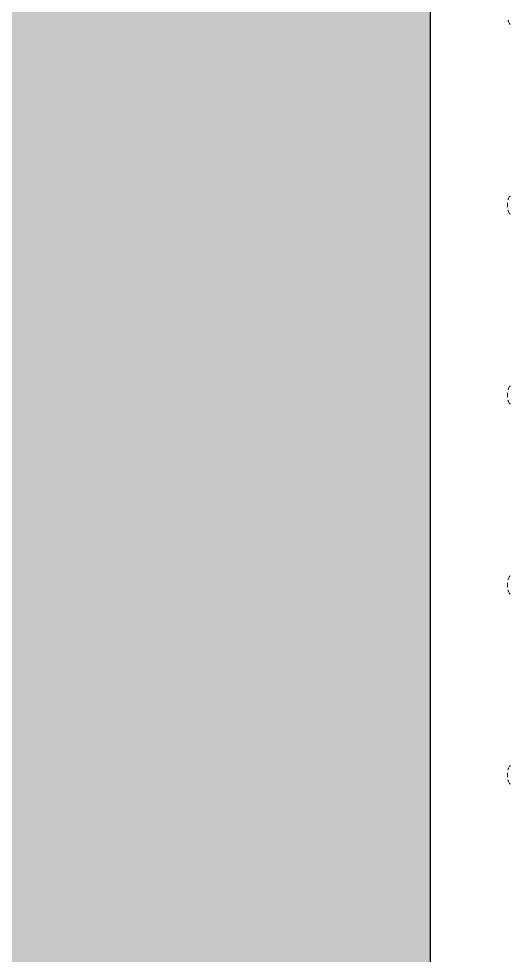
# Model space of a CAD drawing. Header units: inches. Extents: x -4688 to 1542, y -3558 to 978.
# Drawn here: x 11.17 to 19.58, y 510.99 to 527.01 of the extents above; entities that cross this region are included whole.
import ezdxf

# ---------------------------------------------------------------- set-up
doc = ezdxf.new("R2010")
doc.units = ezdxf.units.IN
doc.header["$MEASUREMENT"] = 0
for name, color, linetype, lineweight in [('A-GENM', 13, 'Continuous', 9), ('A-WALL', 113, 'Continuous', 18), ('A-WALL-PATT', 111, 'Continuous', 18)]:
    doc.layers.add(name, color=color, linetype=linetype, lineweight=lineweight)

# ---------------------------------------------------------------- blocks, each defined once
blk = doc.blocks.new('Cast_Iron_Radiator_8182 - Cast_Iron_Radiator_8182-V94-1st Floor Power _ Signal')
at = {"layer": 'A-GENM'}
for p, q in [((-5.75, 4.933), (-5.787, 4.933)), ((-5.713, 4.933), (-5.75, 4.933)), ((-2.5, 4.933), (-2.537, 4.933)), ((-2.463, 4.933), (-2.5, 4.933)), ((0.75, 4.933), (0.713, 4.933)), ((0.787, 4.933), (0.75, 4.933))]:
    blk.add_line(p, q, dxfattribs=at)
at = {"layer": 'A-GENM', "flags": 128}
for points in [[(-5.909, 4.887), (-5.903, 4.892), (-5.897, 4.896), (-5.891, 4.901), (-5.885, 4.905)], [(-5.872, 4.912), (-5.865, 4.915), (-5.858, 4.918), (-5.851, 4.921), (-5.844, 4.924), (-5.837, 4.926)], [(-5.662, 4.925), (-5.655, 4.923), (-5.648, 4.921), (-5.641, 4.918), (-5.634, 4.915), (-5.627, 4.912)], [(-5.614, 4.904), (-5.608, 4.9), (-5.602, 4.896), (-5.596, 4.891), (-5.591, 4.887)], [(-2.659, 4.887), (-2.653, 4.892), (-2.647, 4.896), (-2.641, 4.901), (-2.635, 4.905)], [(-2.622, 4.912), (-2.615, 4.915), (-2.608, 4.918), (-2.601, 4.921), (-2.594, 4.924), (-2.587, 4.926)], [(-2.412, 4.925), (-2.405, 4.923), (-2.398, 4.921), (-2.391, 4.918), (-2.384, 4.915), (-2.377, 4.912)], [(-2.364, 4.904), (-2.358, 4.9), (-2.352, 4.896), (-2.346, 4.891), (-2.341, 4.887)], [(0.591, 4.887), (0.597, 4.892), (0.603, 4.896), (0.609, 4.901), (0.615, 4.905)], [(0.628, 4.912), (0.635, 4.915), (0.642, 4.918), (0.649, 4.921), (0.656, 4.924), (0.663, 4.926)], [(0.838, 4.925), (0.845, 4.923), (0.852, 4.921), (0.859, 4.918), (0.866, 4.915), (0.873, 4.912)], [(0.886, 4.904), (0.892, 4.9), (0.898, 4.896), (0.904, 4.891), (0.909, 4.887)], [(3.841, 4.887), (3.847, 4.892), (3.853, 4.896), (3.859, 4.901), (3.865, 4.905)], [(3.878, 4.912), (3.885, 4.915), (3.892, 4.918), (3.899, 4.921), (3.906, 4.924), (3.913, 4.926)]]:
    blk.add_lwpolyline(points, dxfattribs=at)
blk = doc.blocks.new('Cast_Iron_Radiator_8182 - Cast_Iron_Radiator_8182-V95-1st Floor Power _ Signal')
at = {"layer": 'A-GENM'}
for p, q in [((10.5, 4.933), (10.463, 4.933)), ((10.537, 4.933), (10.5, 4.933)), ((13.75, 4.933), (13.713, 4.933)), ((13.787, 4.933), (13.75, 4.933))]:
    blk.add_line(p, q, dxfattribs=at)
at = {"layer": 'A-GENM', "flags": 128}
for points in [[(10.341, 4.887), (10.347, 4.892), (10.353, 4.896), (10.359, 4.901), (10.365, 4.905)], [(10.378, 4.912), (10.385, 4.915), (10.392, 4.918), (10.399, 4.921), (10.406, 4.924), (10.413, 4.926)], [(10.588, 4.925), (10.595, 4.923), (10.602, 4.921), (10.609, 4.918), (10.616, 4.915), (10.623, 4.912)], [(10.636, 4.904), (10.642, 4.9), (10.648, 4.896), (10.654, 4.891), (10.659, 4.887)], [(13.591, 4.887), (13.597, 4.892), (13.603, 4.896), (13.609, 4.901), (13.615, 4.905)], [(13.628, 4.912), (13.635, 4.915), (13.642, 4.918), (13.649, 4.921), (13.656, 4.924), (13.663, 4.926)], [(13.838, 4.925), (13.845, 4.923), (13.852, 4.921), (13.859, 4.918), (13.866, 4.915), (13.873, 4.912)], [(13.886, 4.904), (13.892, 4.9), (13.898, 4.896), (13.904, 4.891), (13.909, 4.887)]]:
    blk.add_lwpolyline(points, dxfattribs=at)

msp = doc.modelspace()

# ---------------------------------------------------------------- hatches: boundary and pattern name
at = {"layer": 'A-WALL-PATT', "lineweight": 9}
h = msp.add_hatch(color=7, dxfattribs=at)
h.paths.add_polyline_path([(1.715, -1.167), (18.215, -1.167), (18.215, 116.218), (1.715, 116.218), (1.715, 32.254)], flags=0)
h.paths.add_polyline_path([(18.215, 154.718), (18.215, 335.374), (1.715, 335.374), (1.715, 154.718)], flags=0)
h.paths.add_polyline_path([(18.215, 388.374), (18.215, 814.521), (1.715, 814.521), (1.715, 388.374)], flags=0)

# ---------------------------------------------------------------- linework, layer by layer
at = {"layer": 'A-WALL', "color": 8, "lineweight": 30}
msp.add_line((18.215, 388.374), (18.215, 814.521), dxfattribs=at)

# ---------------------------------------------------------------- block references
at = {"layer": 'A-GENM', "rotation": 90.00000000000017}
for name, p in [('Cast_Iron_Radiator_8182 - Cast_Iron_Radiator_8182-V94-1st Floor Power _ Signal', (24.467, 523.072)), ('Cast_Iron_Radiator_8182 - Cast_Iron_Radiator_8182-V95-1st Floor Power _ Signal', (24.467, 503.572))]:
    msp.add_blockref(name, p, dxfattribs=at)

doc.saveas('drawing.dxf')
